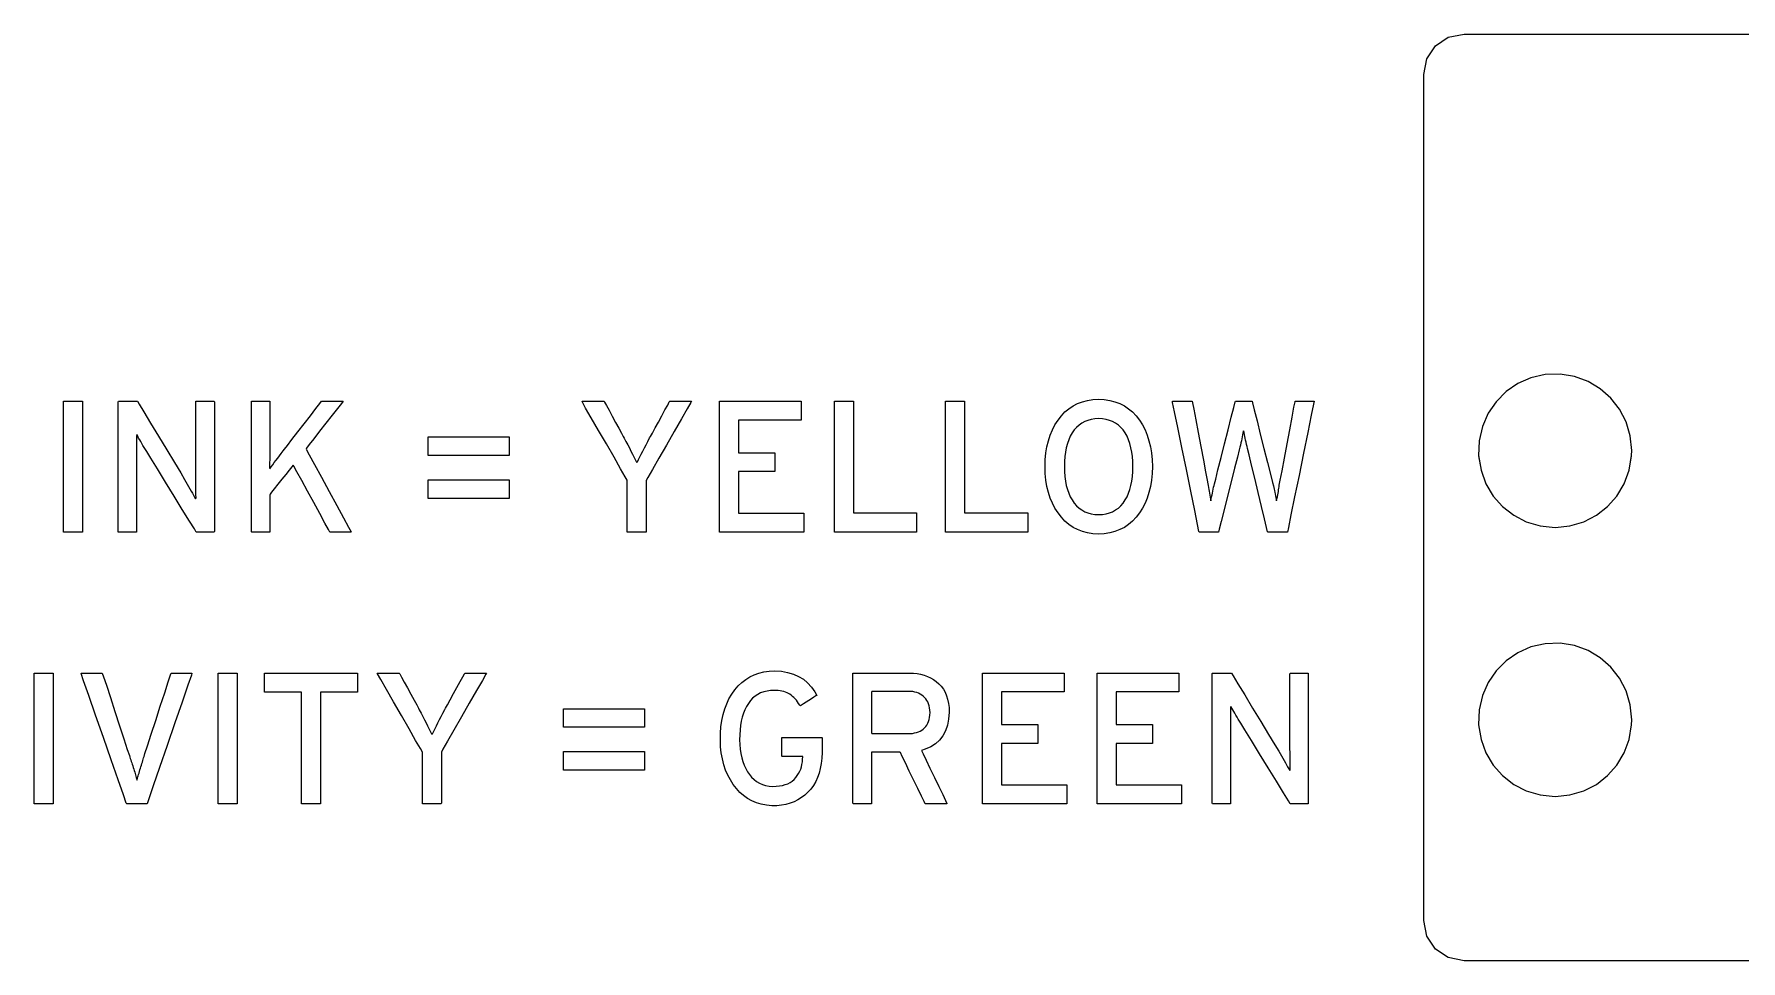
# Model space of a CAD drawing. Extents: x 1 to 47.7, y 0.2 to 33.4.
# Drawn here: x 37.57 to 38.839, y 12.742 to 13.431 of the extents above; entities that cross this region are included whole.
import ezdxf

# ---------------------------------------------------------------- set-up
doc = ezdxf.new("R2010")
doc.units = 0
doc.header["$MEASUREMENT"] = 0
for name, color, linetype in [('2_1__NO_ETHERNET__X', 7, 'CONTINUOUS'), ('2_2__PORTS_5A___5B_W_PTP__', 7, 'CONTINUOUS'), ('2_3__PORTS_5A___5B_W_PTP__', 7, 'CONTINUOUS'), ('2_4__PORTS_5A___5B_W_PTP__', 7, 'CONTINUOUS'), ('6_0____DWG', 7, 'CONTINUOUS')]:
    doc.layers.add(name, color=color, linetype=linetype)

msp = doc.modelspace()

# ---------------------------------------------------------------- linework, layer by layer
at = {"layer": '2_1__NO_ETHERNET__X'}
msp.add_lwpolyline([(38.8675, 12.7422), (38.8251, 12.7422), (38.7866, 12.7422), (38.7519, 12.7422), (38.7213, 12.7422), (38.695, 12.7422), (38.6731, 12.7422), (38.6558, 12.7422), (38.6433, 12.7422), (38.6356, 12.7422), (38.633, 12.7422), (38.6213, 12.7446), (38.6118, 12.751), (38.6054, 12.7605), (38.603, 12.7722), (38.603, 12.774), (38.603, 12.7793), (38.603, 12.7878), (38.603, 12.7992), (38.603, 12.8302), (38.603, 12.8705), (38.603, 12.918), (38.603, 12.9712), (38.603, 13.0866), (38.603, 13.202), (38.603, 13.2551), (38.603, 13.3027), (38.603, 13.3429), (38.603, 13.3739), (38.603, 13.3854), (38.603, 13.3939), (38.603, 13.3992), (38.603, 13.401), (38.6054, 13.4126), (38.6118, 13.4222), (38.6213, 13.4286), (38.633, 13.431), (38.6356, 13.431), (38.6433, 13.431), (38.6558, 13.431), (38.6731, 13.431), (38.695, 13.431), (38.7213, 13.431), (38.7519, 13.431), (38.7866, 13.431), (38.8251, 13.431), (38.8675, 13.431)], dxfattribs=at)
at = {"layer": '2_2__PORTS_5A___5B_W_PTP__'}
for points in [[(38.7577, 13.1214), (38.7566, 13.1325), (38.7535, 13.1428), (38.7487, 13.1522), (38.7422, 13.1605), (38.7343, 13.1674), (38.7253, 13.1729), (38.7152, 13.1765), (38.7044, 13.1783), (38.6932, 13.1779), (38.6827, 13.1755), (38.6729, 13.1712), (38.6643, 13.1653), (38.6568, 13.1578), (38.6509, 13.1492), (38.6466, 13.1394), (38.6442, 13.1288), (38.6438, 13.1177), (38.6456, 13.1068), (38.6493, 13.0968), (38.6547, 13.0877), (38.6616, 13.0799), (38.6699, 13.0734), (38.6793, 13.0685), (38.6896, 13.0655), (38.7007, 13.0644), (38.7117, 13.0655), (38.722, 13.0685), (38.7315, 13.0734), (38.7397, 13.0799), (38.7467, 13.0877), (38.7521, 13.0968), (38.7558, 13.1068), (38.7576, 13.1177), (38.7577, 13.1214), (38.7577, 13.1214), (38.7577, 13.1214), (38.7577, 13.1214), (38.7577, 13.1214), (38.7577, 13.1214), (38.7577, 13.1214), (38.7577, 13.1214), (38.7577, 13.1214), (38.7577, 13.1214), (38.7577, 13.1214), (38.7577, 13.1214), (38.7577, 13.1214), (38.7577, 13.1214), (38.7577, 13.1214), (38.7577, 13.1214)], [(38.7577, 12.9214), (38.7566, 12.9325), (38.7535, 12.9428), (38.7487, 12.9522), (38.7422, 12.9605), (38.7343, 12.9674), (38.7253, 12.9728), (38.7152, 12.9765), (38.7044, 12.9783), (38.6932, 12.9779), (38.6827, 12.9755), (38.6729, 12.9712), (38.6643, 12.9652), (38.6568, 12.9578), (38.6509, 12.9492), (38.6466, 12.9394), (38.6442, 12.9288), (38.6438, 12.9177), (38.6456, 12.9068), (38.6493, 12.8968), (38.6547, 12.8877), (38.6616, 12.8799), (38.6699, 12.8734), (38.6793, 12.8686), (38.6896, 12.8655), (38.7007, 12.8644), (38.7117, 12.8655), (38.722, 12.8686), (38.7315, 12.8734), (38.7397, 12.8799), (38.7467, 12.8877), (38.7521, 12.8968), (38.7558, 12.9068), (38.7576, 12.9177), (38.7577, 12.9214), (38.7577, 12.9214), (38.7577, 12.9214), (38.7577, 12.9214), (38.7577, 12.9214), (38.7577, 12.9214), (38.7577, 12.9214), (38.7577, 12.9214), (38.7577, 12.9214), (38.7577, 12.9214), (38.7577, 12.9214), (38.7577, 12.9214), (38.7577, 12.9214), (38.7577, 12.9214), (38.7577, 12.9214), (38.7577, 12.9214)]]:
    msp.add_lwpolyline(points, close=True, dxfattribs=at)
at = {"layer": '2_3__PORTS_5A___5B_W_PTP__'}
for points in [[(38.7577, 13.1214), (38.7566, 13.1324), (38.7535, 13.1428), (38.7487, 13.1522), (38.7422, 13.1605), (38.7343, 13.1674), (38.7253, 13.1728), (38.7152, 13.1765), (38.7044, 13.1783), (38.6932, 13.1779), (38.6827, 13.1755), (38.6729, 13.1712), (38.6643, 13.1653), (38.6568, 13.1578), (38.6509, 13.1492), (38.6466, 13.1394), (38.6442, 13.1288), (38.6438, 13.1176), (38.6456, 13.1068), (38.6493, 13.0968), (38.6547, 13.0877), (38.6616, 13.0799), (38.6699, 13.0734), (38.6793, 13.0685), (38.6896, 13.0655), (38.7007, 13.0644), (38.7117, 13.0655), (38.722, 13.0685), (38.7315, 13.0734), (38.7397, 13.0799), (38.7467, 13.0877), (38.7521, 13.0968), (38.7558, 13.1068), (38.7576, 13.1176), (38.7577, 13.1214), (38.7577, 13.1214), (38.7577, 13.1214), (38.7577, 13.1214), (38.7577, 13.1214), (38.7577, 13.1214), (38.7577, 13.1214), (38.7577, 13.1214), (38.7577, 13.1214), (38.7577, 13.1214), (38.7577, 13.1214), (38.7577, 13.1214), (38.7577, 13.1214), (38.7577, 13.1214), (38.7577, 13.1214), (38.7577, 13.1214)], [(38.7577, 12.9214), (38.7566, 12.9324), (38.7535, 12.9428), (38.7487, 12.9522), (38.7422, 12.9604), (38.7343, 12.9674), (38.7253, 12.9728), (38.7152, 12.9765), (38.7044, 12.9783), (38.6932, 12.9779), (38.6827, 12.9755), (38.6729, 12.9712), (38.6643, 12.9652), (38.6568, 12.9578), (38.6509, 12.9491), (38.6466, 12.9394), (38.6442, 12.9288), (38.6438, 12.9177), (38.6456, 12.9068), (38.6493, 12.8968), (38.6547, 12.8877), (38.6616, 12.8799), (38.6699, 12.8734), (38.6793, 12.8685), (38.6896, 12.8655), (38.7007, 12.8644), (38.7117, 12.8655), (38.722, 12.8685), (38.7315, 12.8734), (38.7397, 12.8799), (38.7467, 12.8877), (38.7521, 12.8968), (38.7558, 12.9068), (38.7576, 12.9177), (38.7577, 12.9214), (38.7577, 12.9214), (38.7577, 12.9214), (38.7577, 12.9214), (38.7577, 12.9214), (38.7577, 12.9214), (38.7577, 12.9214), (38.7577, 12.9214), (38.7577, 12.9214), (38.7577, 12.9214), (38.7577, 12.9214), (38.7577, 12.9214), (38.7577, 12.9214), (38.7577, 12.9214), (38.7577, 12.9214), (38.7577, 12.9214)]]:
    msp.add_lwpolyline(points, close=True, dxfattribs=at)
at = {"layer": '2_4__PORTS_5A___5B_W_PTP__'}
for points in [[(38.7577, 13.1214), (38.7566, 13.1324), (38.7535, 13.1428), (38.7487, 13.1522), (38.7422, 13.1605), (38.7343, 13.1674), (38.7253, 13.1728), (38.7152, 13.1765), (38.7044, 13.1783), (38.6932, 13.1779), (38.6827, 13.1755), (38.6729, 13.1712), (38.6643, 13.1653), (38.6568, 13.1578), (38.6509, 13.1492), (38.6466, 13.1394), (38.6442, 13.1288), (38.6438, 13.1176), (38.6456, 13.1068), (38.6493, 13.0968), (38.6547, 13.0877), (38.6616, 13.0799), (38.6699, 13.0734), (38.6793, 13.0685), (38.6896, 13.0655), (38.7007, 13.0644), (38.7117, 13.0655), (38.722, 13.0685), (38.7315, 13.0734), (38.7397, 13.0799), (38.7467, 13.0877), (38.7521, 13.0968), (38.7558, 13.1068), (38.7576, 13.1176), (38.7577, 13.1214), (38.7577, 13.1214), (38.7577, 13.1214), (38.7577, 13.1214), (38.7577, 13.1214), (38.7577, 13.1214), (38.7577, 13.1214), (38.7577, 13.1214), (38.7577, 13.1214), (38.7577, 13.1214), (38.7577, 13.1214), (38.7577, 13.1214), (38.7577, 13.1214), (38.7577, 13.1214), (38.7577, 13.1214), (38.7577, 13.1214)], [(38.7577, 12.9214), (38.7566, 12.9324), (38.7535, 12.9428), (38.7487, 12.9522), (38.7422, 12.9604), (38.7343, 12.9674), (38.7253, 12.9728), (38.7152, 12.9765), (38.7044, 12.9783), (38.6932, 12.9779), (38.6827, 12.9755), (38.6729, 12.9712), (38.6643, 12.9652), (38.6568, 12.9578), (38.6509, 12.9491), (38.6466, 12.9394), (38.6442, 12.9288), (38.6438, 12.9177), (38.6456, 12.9068), (38.6493, 12.8968), (38.6547, 12.8877), (38.6616, 12.8799), (38.6699, 12.8734), (38.6793, 12.8685), (38.6896, 12.8655), (38.7007, 12.8644), (38.7117, 12.8655), (38.722, 12.8685), (38.7315, 12.8734), (38.7397, 12.8799), (38.7467, 12.8877), (38.7521, 12.8968), (38.7558, 12.9068), (38.7576, 12.9177), (38.7577, 12.9214), (38.7577, 12.9214), (38.7577, 12.9214), (38.7577, 12.9214), (38.7577, 12.9214), (38.7577, 12.9214), (38.7577, 12.9214), (38.7577, 12.9214), (38.7577, 12.9214), (38.7577, 12.9214), (38.7577, 12.9214), (38.7577, 12.9214), (38.7577, 12.9214), (38.7577, 12.9214), (38.7577, 12.9214), (38.7577, 12.9214)]]:
    msp.add_lwpolyline(points, close=True, dxfattribs=at)
at = {"layer": '6_0____DWG'}
for points in [[(37.5915, 13.0609), (37.5915, 13.1581), (37.6056, 13.1581), (37.6056, 13.0609), (37.5915, 13.0609)], [(38.0794, 13.0609), (38.0794, 13.1581), (38.1401, 13.1581), (38.1401, 13.144), (38.0935, 13.144), (38.0935, 13.1199), (38.1206, 13.1199), (38.1206, 13.1058), (38.0935, 13.1058), (38.0935, 13.075), (38.1421, 13.075), (38.1421, 13.0609), (38.0794, 13.0609)], [(38.1648, 13.0609), (38.1648, 13.1581), (38.1789, 13.1581), (38.1789, 13.0752), (38.2259, 13.0752), (38.2259, 13.0609), (38.1648, 13.0609)], [(38.2474, 13.0609), (38.2474, 13.1581), (38.2615, 13.1581), (38.2615, 13.0752), (38.3085, 13.0752), (38.3085, 13.0609), (38.2474, 13.0609)], [(37.8628, 13.1178), (37.8628, 13.1316), (37.9229, 13.1316), (37.9229, 13.1178), (37.8628, 13.1178)], [(37.8628, 13.0858), (37.8628, 13.0996), (37.9229, 13.0996), (37.9229, 13.0858), (37.8628, 13.0858)], [(37.5697, 12.859), (37.5697, 12.9561), (37.5838, 12.9561), (37.5838, 12.859), (37.5697, 12.859)], [(37.7065, 12.859), (37.7065, 12.9561), (37.7206, 12.9561), (37.7206, 12.859), (37.7065, 12.859)], [(37.7827, 12.9419), (37.7827, 12.859), (37.7686, 12.859), (37.7686, 12.9419), (37.7411, 12.9419), (37.7411, 12.9561), (37.8102, 12.9561), (37.8102, 12.9419), (37.7827, 12.9419)], [(38.2749, 12.859), (38.2749, 12.9561), (38.3356, 12.9561), (38.3356, 12.9421), (38.289, 12.9421), (38.289, 12.9179), (38.3161, 12.9179), (38.3161, 12.9038), (38.289, 12.9038), (38.289, 12.8731), (38.3376, 12.8731), (38.3376, 12.859), (38.2749, 12.859)], [(38.3603, 12.859), (38.3603, 12.9561), (38.421, 12.9561), (38.421, 12.9421), (38.3744, 12.9421), (38.3744, 12.9179), (38.4014, 12.9179), (38.4014, 12.9038), (38.3744, 12.9038), (38.3744, 12.8731), (38.423, 12.8731), (38.423, 12.859), (38.3603, 12.859)], [(37.9634, 12.9158), (37.9634, 12.9296), (38.0236, 12.9296), (38.0236, 12.9158), (37.9634, 12.9158)], [(37.9634, 12.8839), (37.9634, 12.8977), (38.0236, 12.8977), (38.0236, 12.8839), (37.9634, 12.8839)]]:
    msp.add_lwpolyline(points, dxfattribs=at)
for points in [[(37.6902, 13.0609), (37.6889, 13.0632), (37.6852, 13.0691), (37.6799, 13.0776), (37.6738, 13.0877), (37.6673, 13.0981), (37.6614, 13.1078), (37.6565, 13.1157), (37.6534, 13.1207), (37.6524, 13.1223), (37.6515, 13.1238), (37.6506, 13.1253), (37.6498, 13.1268), (37.649, 13.1282), (37.6482, 13.1295), (37.6474, 13.1308), (37.6467, 13.1321), (37.646, 13.1333), (37.6457, 13.1325), (37.6457, 13.1302), (37.6457, 13.1278), (37.6457, 13.1253), (37.6457, 13.1227), (37.6457, 13.1201), (37.6457, 13.1174), (37.6458, 13.1146), (37.6458, 13.1117), (37.6458, 13.1099), (37.6458, 13.1054), (37.6458, 13.0986), (37.6458, 13.0904), (37.6458, 13.0818), (37.6458, 13.0736), (37.6458, 13.0668), (37.6458, 13.0623), (37.6458, 13.0609), (37.6452, 13.0609), (37.6437, 13.0609), (37.6417, 13.0609), (37.6395, 13.0609), (37.6371, 13.0609), (37.635, 13.0609), (37.6333, 13.0609), (37.6323, 13.0609), (37.6321, 13.0616), (37.6321, 13.0679), (37.6321, 13.0794), (37.6321, 13.0942), (37.6321, 13.1107), (37.6321, 13.1271), (37.6321, 13.1416), (37.6321, 13.1524), (37.6321, 13.1578), (37.6324, 13.1581), (37.6336, 13.1581), (37.6354, 13.1581), (37.6377, 13.1581), (37.6402, 13.1581), (37.6426, 13.1581), (37.6446, 13.1581), (37.646, 13.1581), (37.6465, 13.1581), (37.6478, 13.1559), (37.6513, 13.1502), (37.6563, 13.1419), (37.6622, 13.1321), (37.6683, 13.1219), (37.674, 13.1125), (37.6787, 13.1048), (37.6816, 13.0999), (37.6826, 13.0983), (37.6836, 13.0965), (37.6846, 13.0947), (37.6856, 13.093), (37.6865, 13.0914), (37.6874, 13.0899), (37.6882, 13.0884), (37.689, 13.0869), (37.6898, 13.0856), (37.6901, 13.0864), (37.69, 13.0888), (37.69, 13.0912), (37.69, 13.0938), (37.69, 13.0964), (37.69, 13.0991), (37.69, 13.1018), (37.69, 13.1046), (37.69, 13.1075), (37.69, 13.1093), (37.69, 13.1138), (37.69, 13.1206), (37.69, 13.1287), (37.69, 13.1373), (37.69, 13.1455), (37.69, 13.1522), (37.69, 13.1567), (37.69, 13.1581), (37.6906, 13.1581), (37.692, 13.1581), (37.694, 13.1581), (37.6963, 13.1581), (37.6986, 13.1581), (37.7008, 13.1581), (37.7025, 13.1581), (37.7035, 13.1581), (37.7037, 13.1574), (37.7037, 13.1511), (37.7037, 13.1397), (37.7037, 13.1248), (37.7037, 13.1083), (37.7037, 13.092), (37.7037, 13.0775), (37.7037, 13.0666), (37.7037, 13.0612), (37.7034, 13.0609), (37.7023, 13.0609), (37.7006, 13.0609), (37.6984, 13.0609), (37.6961, 13.0609), (37.6939, 13.0609), (37.692, 13.0609), (37.6907, 13.0609)], [(37.7895, 13.0609), (37.7885, 13.0627), (37.7859, 13.0676), (37.7821, 13.0746), (37.7776, 13.0828), (37.773, 13.0913), (37.7687, 13.0993), (37.7651, 13.1057), (37.7629, 13.1098), (37.7624, 13.1107), (37.7614, 13.1095), (37.7594, 13.107), (37.7568, 13.1038), (37.7539, 13.1001), (37.7509, 13.0964), (37.7482, 13.0931), (37.7462, 13.0905), (37.7451, 13.0891), (37.7449, 13.0886), (37.7449, 13.0866), (37.7449, 13.0831), (37.7449, 13.0787), (37.7449, 13.0739), (37.7449, 13.0692), (37.7449, 13.0652), (37.7449, 13.0622), (37.7449, 13.0609), (37.7446, 13.0609), (37.7433, 13.0609), (37.7415, 13.0609), (37.7393, 13.0609), (37.7369, 13.0609), (37.7347, 13.0609), (37.7329, 13.0609), (37.7316, 13.0609), (37.7313, 13.061), (37.7313, 13.0655), (37.7313, 13.0757), (37.7313, 13.0897), (37.7313, 13.1059), (37.7313, 13.1225), (37.7313, 13.1377), (37.7313, 13.1498), (37.7313, 13.1569), (37.7314, 13.1581), (37.7322, 13.1581), (37.7339, 13.1581), (37.7359, 13.1581), (37.7383, 13.1581), (37.7406, 13.1581), (37.7426, 13.1581), (37.7441, 13.1581), (37.7449, 13.1581), (37.745, 13.1575), (37.745, 13.1547), (37.745, 13.1504), (37.745, 13.1451), (37.745, 13.1394), (37.745, 13.1339), (37.745, 13.1292), (37.745, 13.126), (37.745, 13.1248), (37.745, 13.1227), (37.7449, 13.1207), (37.7449, 13.1187), (37.7449, 13.1167), (37.7449, 13.1147), (37.7448, 13.1127), (37.7448, 13.1108), (37.7447, 13.1089), (37.745, 13.108), (37.746, 13.1094), (37.7471, 13.1109), (37.7483, 13.1125), (37.7495, 13.1141), (37.7508, 13.1158), (37.7521, 13.1176), (37.7535, 13.1194), (37.7549, 13.1213), (37.7559, 13.1226), (37.758, 13.1252), (37.7614, 13.1297), (37.7658, 13.1353), (37.7705, 13.1414), (37.7752, 13.1474), (37.7792, 13.1527), (37.7821, 13.1564), (37.7834, 13.1581), (37.7839, 13.1581), (37.7853, 13.1581), (37.7875, 13.1581), (37.7901, 13.1581), (37.7928, 13.1581), (37.7954, 13.1581), (37.7976, 13.1581), (37.799, 13.1581), (37.7995, 13.1581), (37.7982, 13.1564), (37.7953, 13.1528), (37.7913, 13.1477), (37.7867, 13.1418), (37.782, 13.1358), (37.7777, 13.1302), (37.7742, 13.1259), (37.7722, 13.1233), (37.7721, 13.1224), (37.7743, 13.1184), (37.7783, 13.1111), (37.7834, 13.1016), (37.7891, 13.0911), (37.7948, 13.0807), (37.7998, 13.0715), (37.8035, 13.0646), (37.8054, 13.0611), (37.8052, 13.0609), (37.8039, 13.0609), (37.8018, 13.0609), (37.7993, 13.0609), (37.7965, 13.0609), (37.7939, 13.0609), (37.7916, 13.0609), (37.7901, 13.0609)], [(38.0248, 13.0993), (38.0248, 13.0979), (38.0248, 13.0941), (38.0248, 13.0887), (38.0248, 13.0823), (38.0248, 13.0756), (38.0248, 13.0695), (38.0248, 13.0645), (38.0248, 13.0615), (38.0248, 13.0609), (38.0239, 13.0609), (38.0222, 13.0609), (38.0201, 13.0609), (38.0177, 13.0609), (38.0153, 13.0609), (38.0131, 13.0609), (38.0116, 13.0609), (38.0108, 13.0609), (38.0107, 13.0617), (38.0107, 13.0649), (38.0107, 13.07), (38.0107, 13.0762), (38.0107, 13.0829), (38.0107, 13.0892), (38.0107, 13.0946), (38.0107, 13.0982), (38.0107, 13.0994), (38.0092, 13.102), (38.0058, 13.108), (38.0009, 13.1166), (37.9952, 13.1264), (37.9894, 13.1365), (37.984, 13.1458), (37.9798, 13.1531), (37.9774, 13.1574), (37.9771, 13.1581), (37.9782, 13.1581), (37.9802, 13.1581), (37.9828, 13.1581), (37.9856, 13.1581), (37.9884, 13.1581), (37.9909, 13.1581), (37.9927, 13.1581), (37.9935, 13.1581), (37.9939, 13.1574), (37.9952, 13.155), (37.9972, 13.1514), (37.9996, 13.147), (38.0021, 13.1424), (38.0045, 13.138), (38.0065, 13.1344), (38.0078, 13.132), (38.0084, 13.1308), (38.0098, 13.1282), (38.0111, 13.1258), (38.0123, 13.1234), (38.0135, 13.1211), (38.0146, 13.1189), (38.0156, 13.1168), (38.0166, 13.1148), (38.0175, 13.1129), (38.0183, 13.113), (38.0192, 13.1149), (38.0202, 13.1168), (38.0212, 13.1189), (38.0223, 13.1211), (38.0235, 13.1234), (38.0247, 13.1258), (38.026, 13.1283), (38.0274, 13.1309), (38.028, 13.132), (38.0294, 13.1345), (38.0314, 13.1383), (38.0339, 13.1427), (38.0364, 13.1474), (38.0388, 13.1517), (38.0408, 13.1553), (38.042, 13.1576), (38.0424, 13.1581), (38.0433, 13.1581), (38.0451, 13.1581), (38.0475, 13.1581), (38.0503, 13.1581), (38.0531, 13.1581), (38.0556, 13.1581), (38.0575, 13.1581), (38.0585, 13.1581), (38.0581, 13.1572), (38.0554, 13.1526), (38.0511, 13.145), (38.0457, 13.1356), (38.0399, 13.1255), (38.0342, 13.1157), (38.0294, 13.1073), (38.0261, 13.1015)], [(38.4012, 13.1096), (38.401, 13.1044), (38.4005, 13.0995), (38.3998, 13.0948), (38.3987, 13.0904), (38.3974, 13.0862), (38.3958, 13.0823), (38.3939, 13.0786), (38.3917, 13.0752), (38.3892, 13.072), (38.3865, 13.0691), (38.3835, 13.0666), (38.3804, 13.0644), (38.377, 13.0627), (38.3733, 13.0613), (38.3695, 13.0603), (38.3655, 13.0596), (38.3612, 13.0594), (38.357, 13.0596), (38.353, 13.0603), (38.3492, 13.0613), (38.3456, 13.0627), (38.3423, 13.0644), (38.3391, 13.0666), (38.3362, 13.0691), (38.3336, 13.072), (38.3311, 13.0752), (38.3288, 13.0786), (38.3269, 13.0823), (38.3252, 13.0862), (38.3239, 13.0904), (38.3228, 13.0948), (38.3221, 13.0995), (38.3216, 13.1044), (38.3214, 13.1096), (38.3216, 13.1147), (38.3221, 13.1197), (38.3228, 13.1243), (38.3239, 13.1288), (38.3252, 13.133), (38.3269, 13.1369), (38.3288, 13.1407), (38.3311, 13.1441), (38.3336, 13.1473), (38.3362, 13.1502), (38.3391, 13.1526), (38.3423, 13.1547), (38.3456, 13.1565), (38.3492, 13.1578), (38.353, 13.1588), (38.357, 13.1594), (38.3612, 13.1597), (38.3655, 13.1594), (38.3695, 13.1588), (38.3733, 13.1578), (38.377, 13.1565), (38.3804, 13.1547), (38.3835, 13.1526), (38.3865, 13.1502), (38.3892, 13.1473), (38.3917, 13.1441), (38.3939, 13.1407), (38.3958, 13.1369), (38.3974, 13.133), (38.3987, 13.1288), (38.3998, 13.1243), (38.4005, 13.1197), (38.401, 13.1147)], [(38.5017, 13.0609), (38.5011, 13.0609), (38.4997, 13.0609), (38.4977, 13.0609), (38.4953, 13.0609), (38.4928, 13.0609), (38.4904, 13.0609), (38.4885, 13.0609), (38.4873, 13.0609), (38.4869, 13.061), (38.4862, 13.0642), (38.4845, 13.0708), (38.4824, 13.0799), (38.4799, 13.0903), (38.4773, 13.101), (38.475, 13.1107), (38.4731, 13.1184), (38.472, 13.1229), (38.4717, 13.1244), (38.4713, 13.126), (38.4709, 13.1276), (38.4706, 13.1291), (38.4703, 13.1306), (38.47, 13.132), (38.4697, 13.1334), (38.4694, 13.1348), (38.4691, 13.1361), (38.4689, 13.1358), (38.4686, 13.1344), (38.4683, 13.1331), (38.468, 13.1316), (38.4677, 13.1302), (38.4674, 13.1287), (38.467, 13.1272), (38.4667, 13.1256), (38.4663, 13.124), (38.4658, 13.1221), (38.4645, 13.1166), (38.4623, 13.1083), (38.4598, 13.0982), (38.4571, 13.0875), (38.4545, 13.0774), (38.4524, 13.0688), (38.4509, 13.063), (38.4504, 13.0609), (38.4498, 13.0609), (38.4484, 13.0609), (38.4464, 13.0609), (38.444, 13.0609), (38.4416, 13.0609), (38.4393, 13.0609), (38.4374, 13.0609), (38.4362, 13.0609), (38.4359, 13.0612), (38.4348, 13.0664), (38.4327, 13.0769), (38.4298, 13.0912), (38.4265, 13.1073), (38.4231, 13.1237), (38.4201, 13.1386), (38.4177, 13.1503), (38.4163, 13.1571), (38.4163, 13.1581), (38.4172, 13.1581), (38.419, 13.1581), (38.4212, 13.1581), (38.4237, 13.1581), (38.4262, 13.1581), (38.4283, 13.1581), (38.43, 13.1581), (38.4308, 13.1581), (38.4311, 13.157), (38.432, 13.1522), (38.4335, 13.1444), (38.4353, 13.1348), (38.4373, 13.1244), (38.4392, 13.1143), (38.4408, 13.1056), (38.442, 13.0994), (38.4425, 13.0967), (38.4428, 13.0954), (38.443, 13.094), (38.4433, 13.0926), (38.4435, 13.0912), (38.4438, 13.0897), (38.444, 13.0882), (38.4443, 13.0868), (38.4445, 13.0853), (38.4447, 13.0841), (38.445, 13.0856), (38.4453, 13.087), (38.4456, 13.0885), (38.4459, 13.0899), (38.4462, 13.0914), (38.4465, 13.0928), (38.4468, 13.0942), (38.4471, 13.0956), (38.4474, 13.0968), (38.4483, 13.1003), (38.45, 13.1071), (38.4523, 13.1162), (38.4549, 13.1265), (38.4575, 13.1369), (38.4599, 13.1462), (38.4618, 13.1535), (38.4628, 13.1576), (38.4631, 13.1581), (38.4639, 13.1581), (38.4654, 13.1581), (38.4673, 13.1581), (38.4695, 13.1581), (38.4715, 13.1581), (38.4734, 13.1581), (38.4747, 13.1581), (38.4754, 13.1581), (38.4757, 13.1569), (38.477, 13.1517), (38.4791, 13.1436), (38.4815, 13.1337), (38.4842, 13.123), (38.4868, 13.1127), (38.489, 13.1039), (38.4906, 13.0977), (38.4912, 13.0952), (38.4915, 13.0941), (38.4918, 13.0929), (38.4921, 13.0917), (38.4923, 13.0904), (38.4926, 13.0892), (38.4929, 13.0878), (38.4931, 13.0865), (38.4934, 13.0851), (38.4936, 13.0842), (38.4939, 13.0856), (38.4942, 13.0871), (38.4944, 13.0885), (38.4947, 13.0898), (38.4949, 13.0911), (38.4951, 13.0923), (38.4953, 13.0935), (38.4955, 13.0946), (38.4956, 13.0957), (38.4963, 13.0994), (38.4977, 13.1065), (38.4994, 13.1159), (38.5014, 13.1264), (38.5034, 13.137), (38.5052, 13.1464), (38.5065, 13.1537), (38.5073, 13.1577), (38.5075, 13.1581), (38.5086, 13.1581), (38.5103, 13.1581), (38.5125, 13.1581), (38.5149, 13.1581), (38.5172, 13.1581), (38.5193, 13.1581), (38.5208, 13.1581), (38.5215, 13.1581), (38.5211, 13.1559), (38.5194, 13.1477), (38.5168, 13.135), (38.5136, 13.1195), (38.5103, 13.103), (38.507, 13.0872), (38.5043, 13.0737), (38.5024, 13.0644)], [(38.3868, 13.1096), (38.3867, 13.1134), (38.3864, 13.117), (38.386, 13.1204), (38.3853, 13.1236), (38.3845, 13.1267), (38.3836, 13.1295), (38.3824, 13.1321), (38.3811, 13.1346), (38.3795, 13.1368), (38.3778, 13.1387), (38.376, 13.1404), (38.3739, 13.1418), (38.3717, 13.143), (38.3694, 13.1439), (38.3668, 13.1446), (38.3641, 13.145), (38.3612, 13.1452), (38.3584, 13.145), (38.3557, 13.1446), (38.3532, 13.1439), (38.3509, 13.143), (38.3487, 13.1418), (38.3467, 13.1404), (38.3448, 13.1387), (38.3431, 13.1368), (38.3416, 13.1346), (38.3402, 13.1321), (38.339, 13.1295), (38.338, 13.1267), (38.3372, 13.1236), (38.3366, 13.1204), (38.3361, 13.117), (38.3359, 13.1134), (38.3358, 13.1096), (38.3359, 13.1058), (38.3361, 13.1022), (38.3366, 13.0988), (38.3372, 13.0956), (38.338, 13.0926), (38.339, 13.0898), (38.3402, 13.0872), (38.3416, 13.0848), (38.3431, 13.0825), (38.3448, 13.0805), (38.3467, 13.0787), (38.3487, 13.0773), (38.3509, 13.076), (38.3532, 13.0751), (38.3557, 13.0744), (38.3584, 13.074), (38.3612, 13.0739), (38.3641, 13.074), (38.3668, 13.0744), (38.3694, 13.0751), (38.3717, 13.076), (38.3739, 13.0773), (38.376, 13.0787), (38.3778, 13.0805), (38.3795, 13.0825), (38.3811, 13.0848), (38.3824, 13.0872), (38.3836, 13.0898), (38.3845, 13.0926), (38.3853, 13.0956), (38.386, 13.0988), (38.3864, 13.1022), (38.3867, 13.1058)], [(37.6537, 12.859), (37.6532, 12.859), (37.6516, 12.859), (37.6494, 12.859), (37.6469, 12.859), (37.6442, 12.859), (37.6418, 12.859), (37.6398, 12.859), (37.6386, 12.859), (37.6381, 12.8595), (37.6361, 12.8655), (37.6321, 12.8768), (37.6269, 12.8917), (37.6212, 12.9083), (37.6154, 12.9249), (37.6103, 12.9395), (37.6065, 12.9504), (37.6046, 12.9559), (37.6049, 12.9561), (37.6062, 12.9561), (37.6083, 12.9561), (37.6109, 12.9561), (37.6136, 12.9561), (37.6162, 12.9561), (37.6184, 12.9561), (37.6199, 12.9561), (37.6204, 12.9561), (37.6213, 12.9534), (37.6234, 12.947), (37.6264, 12.938), (37.6298, 12.9276), (37.6333, 12.9169), (37.6365, 12.9072), (37.639, 12.8994), (37.6405, 12.8949), (37.6409, 12.8937), (37.6412, 12.8927), (37.6416, 12.8916), (37.6419, 12.8905), (37.6423, 12.8894), (37.6427, 12.8883), (37.643, 12.8872), (37.6434, 12.886), (37.6438, 12.8848), (37.6442, 12.8836), (37.6445, 12.8825), (37.6448, 12.8814), (37.6451, 12.8804), (37.6453, 12.8794), (37.6456, 12.8786), (37.6458, 12.8777), (37.646, 12.877), (37.6462, 12.8765), (37.6463, 12.8772), (37.6465, 12.878), (37.6468, 12.8789), (37.647, 12.8798), (37.6473, 12.8808), (37.6477, 12.8818), (37.648, 12.8829), (37.6484, 12.8841), (37.6488, 12.8853), (37.6491, 12.8865), (37.6495, 12.8877), (37.6498, 12.8888), (37.6502, 12.8899), (37.6505, 12.891), (37.6508, 12.8921), (37.6511, 12.8932), (37.6514, 12.8942), (37.6521, 12.8962), (37.654, 12.902), (37.6568, 12.9106), (37.6601, 12.9209), (37.6635, 12.9315), (37.6668, 12.9415), (37.6694, 12.9497), (37.6711, 12.9549), (37.6715, 12.9561), (37.6724, 12.9561), (37.6742, 12.9561), (37.6765, 12.9561), (37.6792, 12.9561), (37.6818, 12.9561), (37.6842, 12.9561), (37.686, 12.9561), (37.687, 12.9561), (37.6866, 12.9546), (37.684, 12.947), (37.6797, 12.9345), (37.6743, 12.919), (37.6686, 12.9022), (37.663, 12.886), (37.6583, 12.8722), (37.655, 12.8626)], [(37.8725, 12.8974), (37.8725, 12.896), (37.8725, 12.8922), (37.8725, 12.8867), (37.8725, 12.8803), (37.8725, 12.8737), (37.8725, 12.8675), (37.8725, 12.8626), (37.8725, 12.8596), (37.8724, 12.859), (37.8715, 12.859), (37.8699, 12.859), (37.8677, 12.859), (37.8653, 12.859), (37.8629, 12.859), (37.8608, 12.859), (37.8592, 12.859), (37.8584, 12.859), (37.8584, 12.8597), (37.8584, 12.863), (37.8584, 12.868), (37.8584, 12.8743), (37.8584, 12.8809), (37.8584, 12.8873), (37.8584, 12.8926), (37.8584, 12.8962), (37.8584, 12.8974), (37.8569, 12.9), (37.8534, 12.9061), (37.8485, 12.9146), (37.8429, 12.9245), (37.837, 12.9346), (37.8317, 12.9439), (37.8275, 12.9512), (37.825, 12.9555), (37.8248, 12.9561), (37.8259, 12.9561), (37.8279, 12.9561), (37.8305, 12.9561), (37.8333, 12.9561), (37.8361, 12.9561), (37.8386, 12.9561), (37.8404, 12.9561), (37.8412, 12.9561), (37.8416, 12.9555), (37.8429, 12.9531), (37.8449, 12.9494), (37.8473, 12.9451), (37.8498, 12.9404), (37.8522, 12.936), (37.8542, 12.9324), (37.8555, 12.93), (37.8561, 12.9289), (37.8574, 12.9263), (37.8587, 12.9238), (37.86, 12.9214), (37.8611, 12.9191), (37.8622, 12.9169), (37.8633, 12.9148), (37.8642, 12.9128), (37.8652, 12.9109), (37.866, 12.911), (37.8669, 12.9129), (37.8678, 12.9149), (37.8689, 12.917), (37.87, 12.9192), (37.8711, 12.9215), (37.8724, 12.9239), (37.8737, 12.9264), (37.8751, 12.929), (37.8757, 12.93), (37.877, 12.9326), (37.8791, 12.9363), (37.8815, 12.9408), (37.8841, 12.9454), (37.8865, 12.9498), (37.8884, 12.9533), (37.8897, 12.9556), (37.89, 12.9561), (37.8909, 12.9561), (37.8928, 12.9561), (37.8952, 12.9561), (37.898, 12.9561), (37.9008, 12.9561), (37.9033, 12.9561), (37.9052, 12.9561), (37.9062, 12.9561), (37.9057, 12.9552), (37.9031, 12.9506), (37.8987, 12.9431), (37.8933, 12.9337), (37.8875, 12.9235), (37.8819, 12.9137), (37.8771, 12.9054), (37.8737, 12.8996)], [(38.1556, 12.897), (38.1554, 12.8928), (38.155, 12.8889), (38.1543, 12.8852), (38.1534, 12.8817), (38.1523, 12.8784), (38.1509, 12.8754), (38.1492, 12.8725), (38.1473, 12.8699), (38.1451, 12.8675), (38.1428, 12.8654), (38.1403, 12.8635), (38.1377, 12.8618), (38.1349, 12.8604), (38.1319, 12.8593), (38.1287, 12.8584), (38.1254, 12.8578), (38.122, 12.8575), (38.1182, 12.8575), (38.1142, 12.8578), (38.1104, 12.8586), (38.1068, 12.8597), (38.1034, 12.8611), (38.1002, 12.8629), (38.0972, 12.865), (38.0945, 12.8674), (38.0919, 12.8703), (38.0895, 12.8734), (38.0874, 12.8767), (38.0855, 12.8802), (38.0839, 12.884), (38.0825, 12.888), (38.0815, 12.8923), (38.0807, 12.8967), (38.0802, 12.9014), (38.08, 12.9064), (38.0801, 12.9114), (38.0804, 12.9162), (38.0811, 12.9208), (38.082, 12.9252), (38.0832, 12.9294), (38.0847, 12.9333), (38.0864, 12.937), (38.0884, 12.9404), (38.0907, 12.9437), (38.0932, 12.9466), (38.0959, 12.9492), (38.0988, 12.9514), (38.1018, 12.9533), (38.1051, 12.9549), (38.1086, 12.9561), (38.1123, 12.957), (38.1162, 12.9575), (38.1205, 12.9577), (38.1254, 12.9574), (38.13, 12.9566), (38.1343, 12.9553), (38.1382, 12.9536), (38.1417, 12.9515), (38.1449, 12.9488), (38.1478, 12.9457), (38.1503, 12.9422), (38.1517, 12.9395), (38.151, 12.9391), (38.1496, 12.9382), (38.1478, 12.937), (38.1457, 12.9357), (38.1437, 12.9344), (38.1418, 12.9332), (38.1403, 12.9322), (38.1395, 12.9317), (38.139, 12.9323), (38.1382, 12.9336), (38.1373, 12.9348), (38.1365, 12.9359), (38.1356, 12.937), (38.1346, 12.9379), (38.1337, 12.9388), (38.1327, 12.9396), (38.1317, 12.9404), (38.1307, 12.941), (38.1296, 12.9415), (38.1284, 12.9419), (38.1271, 12.9423), (38.1258, 12.9426), (38.1244, 12.9429), (38.123, 12.9431), (38.1215, 12.9432), (38.1199, 12.9432), (38.1173, 12.9431), (38.1147, 12.9427), (38.1122, 12.9421), (38.1099, 12.9413), (38.1078, 12.9402), (38.1058, 12.9389), (38.104, 12.9374), (38.1023, 12.9356), (38.1008, 12.9336), (38.0994, 12.9313), (38.0981, 12.9288), (38.0971, 12.9262), (38.0962, 12.9234), (38.0955, 12.9204), (38.0949, 12.9172), (38.0946, 12.9138), (38.0944, 12.9102), (38.0943, 12.9065), (38.0945, 12.9029), (38.0948, 12.8995), (38.0952, 12.8963), (38.0959, 12.8932), (38.0967, 12.8904), (38.0977, 12.8877), (38.0988, 12.8852), (38.1001, 12.8828), (38.1016, 12.8807), (38.1032, 12.8787), (38.105, 12.877), (38.1069, 12.8755), (38.109, 12.8743), (38.1112, 12.8733), (38.1136, 12.8726), (38.1162, 12.8721), (38.1188, 12.8719), (38.1215, 12.872), (38.1239, 12.8722), (38.1261, 12.8726), (38.1282, 12.8732), (38.1301, 12.8739), (38.1319, 12.8748), (38.1335, 12.8758), (38.1349, 12.8771), (38.1362, 12.8784), (38.1372, 12.8799), (38.1382, 12.8815), (38.139, 12.8831), (38.1397, 12.8847), (38.1402, 12.8864), (38.1406, 12.8882), (38.141, 12.8901), (38.1411, 12.892), (38.1412, 12.8938), (38.1412, 12.8938), (38.1412, 12.8939), (38.1412, 12.8939), (38.1412, 12.894), (38.1412, 12.8941), (38.1412, 12.8941), (38.1412, 12.8942), (38.1412, 12.8942), (38.1412, 12.8942), (38.1404, 12.8942), (38.1387, 12.8942), (38.1365, 12.8942), (38.1339, 12.8942), (38.1313, 12.8942), (38.129, 12.8942), (38.1271, 12.8942), (38.126, 12.8942), (38.1258, 12.8943), (38.1258, 12.8952), (38.1258, 12.8968), (38.1258, 12.8989), (38.1258, 12.9013), (38.1258, 12.9036), (38.1258, 12.9057), (38.1258, 12.9073), (38.1258, 12.9081), (38.1262, 12.9082), (38.1285, 12.9082), (38.1321, 12.9082), (38.1367, 12.9082), (38.1418, 12.9082), (38.1467, 12.9082), (38.151, 12.9082), (38.1541, 12.9082), (38.1555, 12.9082), (38.1556, 12.9079), (38.1556, 12.907), (38.1556, 12.9055), (38.1556, 12.9037), (38.1556, 12.9018), (38.1556, 12.9), (38.1556, 12.8985), (38.1556, 12.8974)], [(38.2501, 12.9271), (38.2497, 12.9219), (38.2488, 12.9173), (38.2474, 12.9131), (38.2455, 12.9094), (38.243, 12.9062), (38.2399, 12.9035), (38.2364, 12.9013), (38.2323, 12.8995), (38.2295, 12.8985), (38.2307, 12.896), (38.2329, 12.8914), (38.2358, 12.8853), (38.2391, 12.8785), (38.2424, 12.8718), (38.2453, 12.8658), (38.2475, 12.8613), (38.2485, 12.8591), (38.2483, 12.859), (38.2469, 12.859), (38.2447, 12.859), (38.2421, 12.859), (38.2393, 12.859), (38.2366, 12.859), (38.2343, 12.859), (38.2328, 12.859), (38.2323, 12.859), (38.2315, 12.8607), (38.2295, 12.8646), (38.2268, 12.8702), (38.2237, 12.8767), (38.2205, 12.8833), (38.2176, 12.8894), (38.2152, 12.8942), (38.2139, 12.897), (38.2135, 12.8974), (38.212, 12.8974), (38.2095, 12.8974), (38.2062, 12.8974), (38.2025, 12.8974), (38.1989, 12.8974), (38.1958, 12.8974), (38.1935, 12.8974), (38.1924, 12.8974), (38.1924, 12.8965), (38.1924, 12.893), (38.1924, 12.8878), (38.1924, 12.8815), (38.1924, 12.8749), (38.1924, 12.8686), (38.1924, 12.8634), (38.1924, 12.8599), (38.1924, 12.859), (38.1917, 12.859), (38.1902, 12.859), (38.1881, 12.859), (38.1858, 12.859), (38.1834, 12.859), (38.1813, 12.859), (38.1796, 12.859), (38.1787, 12.859), (38.1786, 12.8601), (38.1786, 12.8672), (38.1786, 12.8793), (38.1786, 12.8947), (38.1786, 12.9114), (38.1786, 12.9277), (38.1786, 12.9418), (38.1786, 12.9519), (38.1786, 12.9561), (38.1798, 12.9561), (38.1837, 12.9561), (38.1895, 12.9561), (38.1963, 12.9561), (38.2034, 12.9561), (38.2101, 12.9561), (38.2155, 12.9561), (38.219, 12.9561), (38.2206, 12.9561), (38.2235, 12.956), (38.2263, 12.9557), (38.2289, 12.9552), (38.2315, 12.9545), (38.2339, 12.9536), (38.2362, 12.9525), (38.2384, 12.9512), (38.2405, 12.9498), (38.2425, 12.9481), (38.2442, 12.9463), (38.2458, 12.9442), (38.2471, 12.9419), (38.2481, 12.9393), (38.249, 12.9366), (38.2496, 12.9336), (38.25, 12.9305)], [(38.5038, 12.859), (38.5024, 12.8612), (38.4988, 12.8671), (38.4935, 12.8757), (38.4873, 12.8857), (38.4809, 12.8961), (38.4749, 12.9059), (38.4701, 12.9138), (38.467, 12.9188), (38.466, 12.9204), (38.4651, 12.9219), (38.4642, 12.9234), (38.4634, 12.9248), (38.4625, 12.9262), (38.4617, 12.9276), (38.461, 12.9289), (38.4602, 12.9301), (38.4595, 12.9313), (38.4592, 12.9306), (38.4592, 12.9282), (38.4593, 12.9258), (38.4593, 12.9233), (38.4593, 12.9208), (38.4593, 12.9181), (38.4593, 12.9154), (38.4593, 12.9126), (38.4594, 12.9098), (38.4594, 12.908), (38.4594, 12.9035), (38.4594, 12.8967), (38.4594, 12.8885), (38.4594, 12.8798), (38.4594, 12.8717), (38.4594, 12.8649), (38.4594, 12.8603), (38.4594, 12.859), (38.4587, 12.859), (38.4573, 12.859), (38.4553, 12.859), (38.453, 12.859), (38.4507, 12.859), (38.4486, 12.859), (38.4469, 12.859), (38.4459, 12.859), (38.4457, 12.8597), (38.4457, 12.8659), (38.4457, 12.8774), (38.4457, 12.8923), (38.4457, 12.9088), (38.4457, 12.9251), (38.4457, 12.9396), (38.4457, 12.9504), (38.4457, 12.9558), (38.446, 12.9561), (38.4471, 12.9561), (38.449, 12.9561), (38.4513, 12.9561), (38.4538, 12.9561), (38.4561, 12.9561), (38.4581, 12.9561), (38.4595, 12.9561), (38.4601, 12.9561), (38.4614, 12.954), (38.4649, 12.9482), (38.4699, 12.9399), (38.4758, 12.9301), (38.4819, 12.92), (38.4876, 12.9105), (38.4923, 12.9028), (38.4952, 12.898), (38.4962, 12.8963), (38.4972, 12.8945), (38.4982, 12.8928), (38.4992, 12.8911), (38.5001, 12.8895), (38.501, 12.8879), (38.5018, 12.8864), (38.5026, 12.885), (38.5034, 12.8836), (38.5037, 12.8844), (38.5036, 12.8868), (38.5036, 12.8893), (38.5036, 12.8918), (38.5036, 12.8944), (38.5036, 12.8971), (38.5035, 12.8999), (38.5035, 12.9027), (38.5035, 12.9056), (38.5035, 12.9074), (38.5035, 12.9119), (38.5035, 12.9186), (38.5035, 12.9268), (38.5035, 12.9354), (38.5035, 12.9435), (38.5035, 12.9503), (38.5035, 12.9548), (38.5036, 12.9561), (38.5042, 12.9561), (38.5056, 12.9561), (38.5076, 12.9561), (38.5099, 12.9561), (38.5122, 12.9561), (38.5144, 12.9561), (38.5161, 12.9561), (38.5171, 12.9561), (38.5172, 12.9555), (38.5172, 12.9492), (38.5172, 12.9377), (38.5172, 12.9229), (38.5172, 12.9064), (38.5172, 12.89), (38.5172, 12.8755), (38.5172, 12.8647), (38.5172, 12.8593), (38.517, 12.859), (38.5159, 12.859), (38.5141, 12.859), (38.512, 12.859), (38.5097, 12.859), (38.5075, 12.859), (38.5056, 12.859), (38.5043, 12.859)], [(38.2359, 12.9267), (38.2358, 12.9285), (38.2356, 12.9302), (38.2353, 12.9317), (38.2348, 12.9332), (38.2343, 12.9346), (38.2336, 12.9358), (38.2328, 12.9369), (38.2319, 12.938), (38.2309, 12.9389), (38.2298, 12.9398), (38.2286, 12.9405), (38.2273, 12.9411), (38.226, 12.9416), (38.2245, 12.942), (38.223, 12.9423), (38.2213, 12.9424), (38.2198, 12.9425), (38.2185, 12.9425), (38.2154, 12.9425), (38.2112, 12.9425), (38.2065, 12.9425), (38.2016, 12.9425), (38.1973, 12.9425), (38.1941, 12.9425), (38.1925, 12.9425), (38.1924, 12.9418), (38.1924, 12.9391), (38.1924, 12.9348), (38.1924, 12.9296), (38.1924, 12.924), (38.1924, 12.9188), (38.1924, 12.9145), (38.1924, 12.9117), (38.1925, 12.9111), (38.1941, 12.9111), (38.1973, 12.9111), (38.2016, 12.9111), (38.2065, 12.9111), (38.2112, 12.9111), (38.2154, 12.9111), (38.2185, 12.9111), (38.2198, 12.9111), (38.2213, 12.9112), (38.2229, 12.9113), (38.2244, 12.9116), (38.2259, 12.9119), (38.2272, 12.9124), (38.2285, 12.913), (38.2297, 12.9137), (38.2308, 12.9145), (38.2318, 12.9154), (38.2328, 12.9164), (38.2336, 12.9175), (38.2342, 12.9188), (38.2348, 12.9201), (38.2352, 12.9216), (38.2356, 12.9232), (38.2358, 12.9249)]]:
    msp.add_lwpolyline(points, close=True, dxfattribs=at)

doc.saveas('drawing.dxf')
